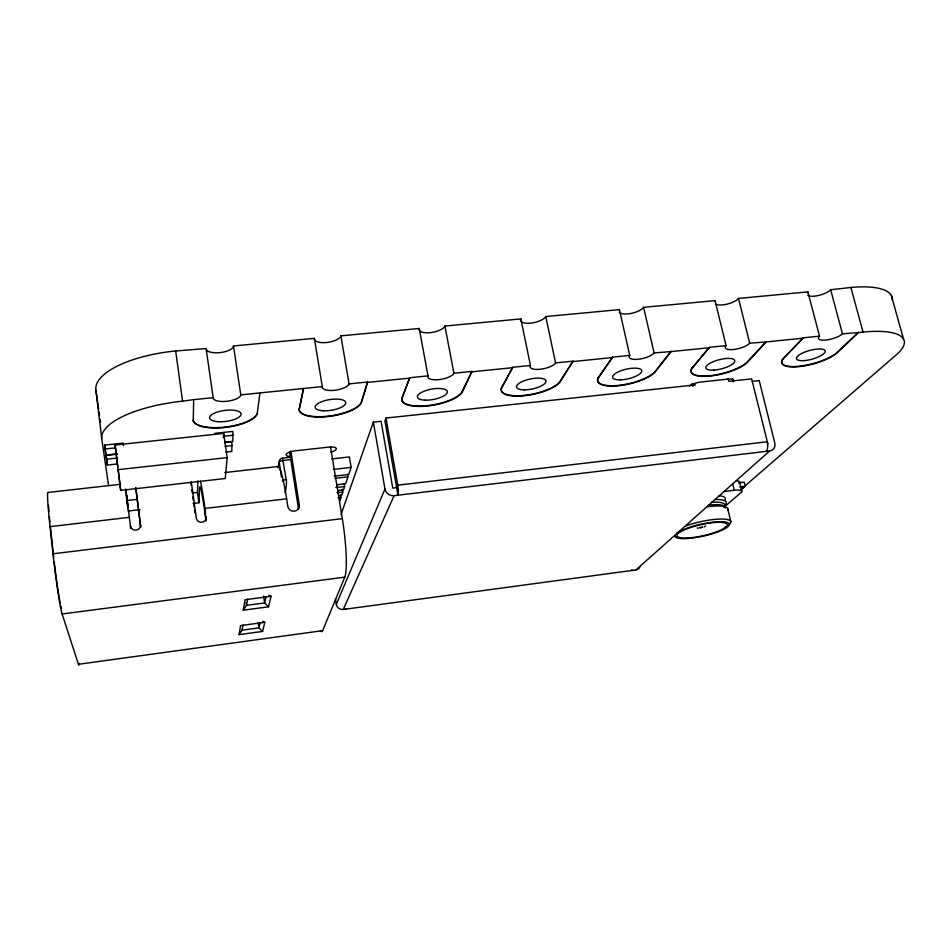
<?xml version="1.0" encoding="UTF-8"?>
<svg xmlns="http://www.w3.org/2000/svg" width="952" height="952" viewBox="0 0 952 952"><rect width="100%" height="100%" fill="white"/><g stroke="black" fill="none" stroke-linecap="round" stroke-linejoin="round"><path stroke-width="1.43" d="M259.979 392.926L257.183 413.965A32.416 11.269 -7.4 0 1 224.386 427.531A32.416 11.269 -7.4 0 1 193.232 420.653L193.684 399.65L213.153 397.674A13.911 5.01 -7.4 0 0 226.552 401.327A13.911 5.01 -7.4 0 0 240.773 394.878L322.3 386.595A13.59 4.891 -9.1 0 0 334.342 390.308A13.59 4.891 -9.1 0 0 349.051 383.882L367.639 382.002L361.153 403.101A31.666 11.008 -9 0 1 327.452 416.607A31.666 11.008 -9 0 1 299.154 409.586L303.462 388.511M193.042 503.465L198.932 502.775L197.504 492.398L197.933 480.796M198.932 502.775L199.515 488.555A36.069 1.904 83 0 1 204.787 511.902L205.965 520.387A4.939 4.653 1.7 0 1 206.001 521.065M205.965 520.387L204.977 508.427A47.469 2.511 83 0 0 200.455 481.188M223.315 437.742L223.672 433.386L115.121 444.989L117.751 466.635M223.672 433.386L227.171 457.615L225.255 478.511L120.678 490.387L115.121 444.989M224.517 442.597L231.871 441.799L231.824 451.415L226.005 452.057M214.914 433.327L232.883 431.411L232.823 441.312L224.624 442.204M239 634.651L240.57 625.583L264.811 622.299L262.609 631.426L239 634.651L242.046 630.164L242.962 625.083M243.248 610.184L245.069 599.736L271.07 596.309L268.535 606.805L243.248 610.184L246.532 605.341L247.663 599.07M278.127 467.729L279.21 462.148A3.82 3.582 12.1 0 1 282.435 458.162L286.195 479.606A3.832 1.154 -8.5 0 0 282.304 480.962M299.154 409.586L303.521 388.916M285.564 490.792L285.124 492.66M260.11 622.763L258.944 627.868L262.609 631.426M266.06 596.642L264.62 602.949L268.535 606.805M282.435 458.162L291.05 457.198M298.464 508.82A5.795 5.486 12.4 0 0 298.416 508.427L299.297 504.965L290.836 450.974M361.153 403.101L367.639 382.002M339.923 500.621L340.995 497.444L340.53 494.612M342.339 489.185L342.815 492.041L341.72 495.302L338.817 495.635M344.196 483.64L344.672 486.531L343.553 489.852L337.686 490.542M347.516 474.274L347.944 476.845L345.624 483.723L337.079 484.711M331.76 458.912L349.372 456.924L351.133 467.384L348.729 474.512L334.223 476.178M341.102 514.33L373.363 422.105L381.074 421.272L392.771 488.114L396.663 487.662M385.965 418.059L384.929 420.855L397.984 495.195A7.973 1.452 83.2 0 0 397.769 485.163L385.965 418.059L695.495 384.882M401.78 398.471L409.753 377.73L428.019 375.873A13.352 4.748 -10.7 0 0 438.765 379.634A13.352 4.748 -10.7 0 0 453.925 373.243L471.942 371.423L461.97 392.569A31.107 10.698 -10.5 0 1 427.436 406.016A31.107 10.698 -10.5 0 1 401.851 398.852L401.78 398.471A31.107 10.71 -10.5 0 0 427.365 405.635A31.107 10.71 -10.5 0 0 461.898 392.188L471.942 371.423M401.851 398.852L409.753 377.73M48.266 492.565A48.516 2.297 82.9 0 0 50.051 526.646L53.014 553.79A48.754 2.321 83 0 0 62.094 613.981L78.445 664.294L322.633 630.64L344.791 577.15A46.791 6.533 83 0 0 342.327 518.638L330.534 446.845M639.887 566.892A5.855 5.367 45.2 0 1 635.888 569.939L343.255 609.47A6.093 5.902 20.1 0 1 336.306 604.401L384.965 489.042L373.363 422.105M343.255 609.47L394.092 495.659L769.632 450.962A7.568 6.64 42.8 0 0 774.821 443.108L759.22 380.598L752.354 381.335M501.371 388.071L512.759 367.282L530.454 365.485A13.185 4.593 -12.2 0 0 539.986 369.293A13.185 4.593 -12.2 0 0 555.563 362.938L573.033 361.165L559.788 382.335A30.714 10.353 -11.9 0 1 524.481 395.723A30.714 10.353 -11.9 0 1 501.454 388.44L501.371 388.071A30.714 10.365 -11.9 0 0 524.409 395.354A30.714 10.365 -11.9 0 0 559.705 381.966L573.033 361.165M501.454 388.44L512.759 367.282M598.023 377.968L612.588 357.143L629.748 355.405A13.09 4.415 -13.6 0 0 638.149 359.261A13.09 4.415 -13.6 0 0 654.107 352.93L671.136 351.585L654.738 372.41A30.464 9.984 -13.2 0 1 618.717 385.727A30.464 9.984 -13.2 0 1 598.106 378.337L598.023 377.968A30.464 9.996 -13.2 0 0 618.645 385.37A30.464 9.996 -13.2 0 0 654.655 372.053L671.041 351.217M598.106 378.337L612.588 357.143M691.854 368.162L709.418 347.325L726.067 345.635A13.042 4.236 -14.8 0 0 733.373 349.527A13.042 4.236 -14.8 0 0 749.7 343.232L766.217 341.935L746.939 362.783A30.345 9.591 -14.3 0 1 710.263 376.028A30.345 9.591 -14.3 0 1 691.937 368.531L691.854 368.162A30.345 9.603 -14.3 0 0 710.18 375.671A30.345 9.603 -14.3 0 0 746.844 362.426L766.134 341.566M691.937 368.531L709.418 347.325M782.984 358.642L803.369 337.793L819.529 336.151A13.042 4.046 -15.7 0 0 825.812 340.078A13.042 4.046 -15.7 0 0 842.461 333.831L858.514 332.569L836.51 353.418A30.321 9.199 -15.3 0 1 799.24 366.591A30.321 9.199 -15.3 0 1 783.079 358.999L782.984 358.642A30.309 9.199 -15.3 0 0 799.144 366.246A30.309 9.199 -15.3 0 0 836.415 353.061L858.418 332.212M783.079 358.999L803.369 337.793M635.888 569.939L769.632 450.962M740.596 489.733L896.498 354.644A74.292 21.955 -15.4 0 0 863.059 332.105L858.514 332.569M740.823 490.101L745.202 486.305L744.19 482.117L738.692 482.795M724.722 506.642L741.061 492.589A12.102 2.856 -13.1 0 0 734.242 490.28L724.496 491.494M705.587 526.004L704.444 526.837M242.046 630.164L258.944 627.868L258.182 622.644M62.094 613.981L344.791 577.15M739.704 486.984L745.202 486.305M53.014 553.79L342.327 518.638M338.103 497.777L340.995 497.444M128.211 511.022L140.004 509.641M335.818 487.555L344.672 486.531M397.769 485.163L767.229 441.764A7.533 3.213 83.6 0 1 766.158 451.379M336.972 492.731L342.815 492.041M50.051 526.646L129.389 517.317M204.977 508.427L286.623 498.824L287.778 506.333A5.831 5.522 12.5 0 0 294.394 511.153A5.831 5.522 12.5 0 0 299.297 504.965M126.913 500.526L137.207 499.336M193.089 492.91L197.504 492.398M334.937 478.344L347.944 476.845M333.486 469.395L351.133 467.384M291.883 459.507L283.232 460.47A3.82 1.202 -8.4 0 0 279.21 462.148L281.471 476.833M48.171 492.434L120.714 484.27M224.815 472.549L277.639 466.587M227.171 457.615L118.155 469.657L120.678 490.387M123.522 445.691L123.201 443.108L104.649 445.096L105.981 455.044L117.274 453.818M117.084 463.993L107.397 465.052L106.1 455.413L117.298 454.199M106.564 459.233L117.774 458.007M225.065 446.333L232.407 445.536M105.113 448.975L115.121 447.904M223.756 436.242L233.442 435.207M108.552 485.484L101.757 438.693A80.337 27.394 -6.9 0 1 182.57 401.185L193.684 399.65M367.71 382.395L409.824 378.123M472.013 371.804L512.83 367.662M573.104 361.546L612.683 357.524M671.136 351.585L709.514 347.694M766.217 341.935L803.464 338.15M101.757 438.693L95.89 390.106A79.611 29.583 -6.5 0 1 175.68 351.002L206.12 348.539A13.792 5.403 -7 0 0 219.46 352.68A13.792 5.403 -7 0 0 233.502 345.957L314.362 338.353A13.459 5.272 -8.9 0 0 326.369 342.53A13.459 5.272 -8.9 0 0 340.887 335.854L419.225 328.476A13.221 5.117 -10.7 0 0 429.959 332.688A13.221 5.117 -10.7 0 0 444.929 326.048L520.863 318.908A13.066 4.95 -12.4 0 0 530.407 323.156A13.066 4.95 -12.4 0 0 545.782 316.552L619.431 309.626L629.748 355.405M892.31 299.749A73.685 23.752 -15.9 0 0 850.898 287.468L830.644 289.741A12.923 4.367 -16.3 0 1 819.065 295.358A12.923 4.367 -16.3 0 1 807.76 295.441M619.216 312.137A12.971 4.76 -13.9 0 0 631.021 313.434A12.971 4.76 -13.9 0 0 643.6 307.341L715.047 300.618L726.067 345.635M715.535 304.188A12.923 4.57 -15.2 0 0 727.34 304.057A12.923 4.57 -15.2 0 0 738.514 298.416L807.867 291.883L819.529 336.151M698.459 528.193L697.233 527.967M268.845 595.214L271.07 596.309M262.752 621.251L264.811 622.299M891.358 295.536L903.519 339.007M850.898 287.468L863.059 332.105M830.644 289.741L842.461 333.831M738.514 298.416L749.7 343.232M767.883 443.918L751.628 378.872L728.744 381.324L728.066 378.563M732.588 378.967L733.29 381.823M739.597 481.926L741.834 491.184M732.647 483.628L734.242 490.28M727.756 508.713L730.815 521.613M692.044 383.561L692.699 386.333M643.6 307.341L654.107 352.93M545.782 316.552L555.563 362.938M520.863 318.908L530.454 365.485M444.929 326.048L453.925 373.243M419.225 328.476L428.019 375.873M340.887 335.854L349.051 383.882M314.362 338.353L322.3 386.595M335.366 598.594L336.306 604.401M289.575 451.891L298.416 508.427M257.183 413.965L257.123 413.584A32.404 11.269 -7.4 0 1 224.339 427.15A32.404 11.269 -7.4 0 1 193.185 420.26L193.232 420.653M233.502 345.957L240.773 394.878M263.597 595.976L264.62 602.949L246.532 605.341L246.128 602.545M206.12 348.539L213.153 397.674M95.89 390.106L98.615 409.17M99.044 412.097L99.46 415.036M100.091 419.427L100.507 422.367M104.649 445.096L105.981 455.044M106.1 455.413L107.397 465.052M175.68 351.002L182.57 401.185M191.328 481.807L196.302 518.138A4.974 4.689 1.9 0 0 201.872 522.208A4.974 4.689 1.9 0 0 206.167 516.972M190.84 482.581L191.245 485.472M191.828 489.792L192.233 492.684M192.816 497.015L193.208 499.907M193.803 504.227L194.196 507.118M194.589 510.01L194.993 512.89M125.902 489.649L130.65 527.92M135.91 488.245L140.718 527.027M135.684 487.519L140.634 526.706M128.532 510.831L126.497 495.207L127.746 506.785M127.068 501.835L127.723 507.083M125.628 488.995L126.747 499.086M130.71 528.217L130.46 525.968A5.069 4.736 -4.3 0 0 136.076 530.074A5.069 4.736 -4.3 0 0 140.515 524.766M689.486 386.036A9.71 2.987 -13.9 0 1 701.017 382.002L727.792 379.146A9.698 2.951 -14.2 0 1 733.683 381.288M291.55 456.627A8.508 2.713 -8.6 0 1 286.314 454.163A8.508 2.713 -8.6 0 1 295.168 450.832L328.809 447.107A8.449 2.701 -9 0 1 336.294 448.428A8.449 2.701 -9 0 1 330.796 452.105M714.547 301.403A12.923 4.57 -15.2 0 1 715.047 300.618M807.26 292.657A12.923 4.367 -16.3 0 1 807.867 291.883M619.193 310.019A12.971 4.76 -13.9 0 1 619.431 309.626M361.082 402.72A31.666 11.008 -9 0 1 327.393 416.238A31.666 11.008 -9 0 1 299.095 409.193M718.593 495.659A29.75 6.997 -12.8 0 1 724.9 500.169M715.476 499.491A29.774 6.926 -12.7 0 1 723.615 506.238M708.324 505.179A27.703 6.366 -12.7 0 1 725.234 508.059M711.334 502.299A27.691 6.402 -12.7 0 1 723.615 507.178M707.526 506.785A29.809 6.807 -12.7 0 1 727.518 510.153M677.098 533.049A27.798 6.081 -12.6 0 1 721.616 521.696A27.798 6.081 -12.6 0 1 711.906 533.893A27.798 6.081 -12.6 0 1 674.98 535.714M685.618 525.968A29.881 6.569 -12.6 0 1 720.735 519.042A29.881 6.569 -12.6 0 1 728.149 525.385M726.102 526.682A29.881 6.569 -12.6 0 1 724.877 527.337M676.765 536.976A29.881 6.569 -12.6 0 1 674.837 536.523M736.408 480.748A12.079 2.927 -13.2 0 1 739.121 483.08M346.254 609.066A6.093 0.845 82.6 0 1 345.647 608.673M633.151 570.308A5.831 1.928 82 0 1 631.688 569.843M394.092 495.659A7.985 7.497 23.6 0 1 384.965 489.042M286.362 479.594A36.176 33.963 8.4 0 1 285.433 490.768M50.325 526.289A42.685 2.023 82.9 0 0 50.539 528.36L53.491 555.409A42.899 2.047 83 0 0 53.728 557.527M49.909 522.291A42.685 2.023 82.9 0 1 49.373 516.662M48.933 511.605A42.685 2.023 82.9 0 1 48.516 505.345M61.475 608.292A42.899 2.047 83 0 1 60.94 606.305M60.309 603.413A42.899 2.047 83 0 1 54.216 561.823M79.171 663.865A42.055 1.725 83.1 0 1 78.445 664.294M277.472 466.754A46.922 4.962 83.1 0 1 286.623 498.824M322.633 630.64A40.579 4.903 82.7 0 1 320.431 630.629M699.958 527.765L702.873 527.17L699.982 527.717M804.607 360.57A14.863 4.51 -15.3 0 0 825.158 350.943A14.863 4.51 -15.3 0 0 802.691 352.99A14.863 4.51 -15.3 0 0 804.607 360.57M217.913 421.665A15.886 5.522 -7.4 0 0 241.106 413.918A15.886 5.522 -7.4 0 0 217.032 412.133A15.886 5.522 -7.4 0 0 217.913 421.665M323.263 410.764A15.518 5.403 -9 0 0 345.802 402.613A15.518 5.403 -9 0 0 322.323 401.447A15.518 5.403 -9 0 0 323.263 410.764M425.389 400.161A15.244 5.248 -10.5 0 0 447.392 391.653A15.244 5.248 -10.5 0 0 424.354 391.117A15.244 5.248 -10.5 0 0 425.389 400.161M524.445 389.856A15.053 5.081 -11.9 0 0 545.996 381.014A15.053 5.081 -11.9 0 0 523.279 381.121A15.053 5.081 -11.9 0 0 524.445 389.856M620.585 379.836A14.934 4.891 -13.2 0 0 641.743 370.685A14.934 4.891 -13.2 0 0 619.228 371.447A14.934 4.891 -13.2 0 0 620.585 379.836M713.917 370.078A14.875 4.7 -14.3 0 0 734.765 360.665A14.875 4.7 -14.3 0 0 712.322 362.069A14.875 4.7 -14.3 0 0 713.917 370.078M689.498 537.832A25.704 5.617 -12.6 0 0 727.233 524.861A25.704 5.617 -12.6 0 0 689.617 527.836A25.704 5.617 -12.6 0 0 689.498 537.832"/></g></svg>
